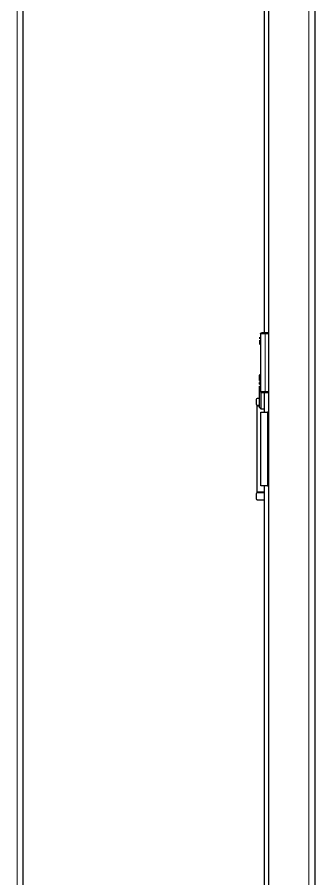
# Model space of a CAD drawing. Header units: millimetres. Extents: x -197 to 1349, y -1456 to 1043.
# Drawn here: x 387.8 to 517.3, y -115.1 to 259 of the extents above; entities that cross this region are included whole.
import ezdxf

# ---------------------------------------------------------------- set-up
doc = ezdxf.new("R2010")
doc.units = ezdxf.units.MM

msp = doc.modelspace()

# ---------------------------------------------------------------- linework, layer by layer
at = {"color": 7, "linetype": 'Continuous', "lineweight": 25}
for p, q in [((390.43, -1280.97), (390.43, 874.03)), ((497.27, -1280.97), (497.27, 874.03)), ((517.27, 871.43), (517.27, -125.98)), ((495.27, 730.53), (495.27, 122.03)), ((493.67, 121.53), (493.67, 96.53)), ((497.27, 122.03), (495.67, 122.03)), ((493.77, 104.03), (493.27, 103.53)), ((493.27, 101.27), (493.27, 103.53)), ((493.27, 99.72), (493.27, 100.43)), ((493.27, 96.53), (493.27, 98.75)), ((493.27, 89.53), (493.27, 96.53)), ((493.77, 96.53), (493.77, 89.03)), ((495.27, 96.03), (495.27, 87.53)), ((495.67, 96.03), (497.27, 96.03)), ((491.72, 93.03), (491.72, 91.03)), ((493.27, 93.53), (492.22, 93.53)), ((492.22, 90.53), (493.27, 90.53)), ((492.22, 90.53), (492.22, 90.23)), ((492.22, 52.83), (492.22, 90.23)), ((492.22, 90.23), (493.27, 90.23)), ((493.27, 89.53), (493.77, 89.03)), ((493.77, 89.03), (495.27, 89.03)), ((493.77, 87.53), (496.77, 87.53)), ((493.77, 55.53), (493.77, 87.53)), ((497.27, 87.53), (496.77, 87.53)), ((495.22, 52.83), (492.22, 52.83)), ((492.22, 52.83), (492.22, 52.53)), ((495.27, 52.53), (492.22, 52.53)), ((496.77, 55.53), (493.77, 55.53)), ((494.72, 52.83), (494.72, 52.53)), ((495.27, 52.83), (495.22, 52.83)), ((495.27, 55.53), (495.27, -124.47)), ((496.77, 55.53), (497.27, 55.53)), ((491.72, 52.03), (491.72, 50.03)), ((492.22, 49.53), (495.27, 49.53))]:
    msp.add_line(p, q, dxfattribs=at)
at = {"color": 8, "linetype": 'Continuous', "lineweight": 18}
for p, q in [((514.67, -1280.97), (514.67, 874.03)), ((387.83, -1278.37), (387.83, 871.43)), ((495.67, 96.53), (495.67, 121.53)), ((495.67, 121.53), (497.27, 121.53)), ((497.27, 96.53), (495.67, 96.53)), ((495.22, 87.53), (495.22, 89.03)), ((496.77, 55.53), (496.77, 87.53)), ((495.22, 52.83), (495.22, 55.53)), ((495.22, 52.53), (495.22, 52.83))]:
    msp.add_line(p, q, dxfattribs=at)
at = {"color": 7, "linetype": 'Continuous', "lineweight": 25}
for centre, start, end in [((492.22, 93.03), 90, 180), ((492.22, 91.03), 180, 270), ((492.22, 52.03), 90, 180), ((492.22, 50.03), 180, 270)]:
    msp.add_arc(centre, 0.5, start, end, dxfattribs=at)
for points, knots in [([(493.37, 119.53), (493.37, 119.59), (493.37, 119.67), (493.37, 119.76), (493.37, 119.85), (493.37, 119.98), (493.37, 120.01), (493.37, 120.03)], [0, 0, 0, 0, 0.1246927, 0.1871822, 0.2497734, 0.5000394, 1, 1, 1, 1]), ([(493.37, 119.32), (493.37, 119.32), (493.37, 119.32), (493.37, 119.33), (493.37, 119.35), (493.37, 119.37), (493.37, 119.41), (493.37, 119.45), (493.37, 119.5), (493.37, 119.52), (493.37, 119.53)], [0, 0, 0, 0, 0.128825, 0.180169, 0.243397, 0.36986, 0.499864, 0.749649, 0.843476, 1, 1, 1, 1]), ([(493.37, 117.81), (493.37, 117.89), (493.37, 118.05), (493.37, 118.26), (493.37, 118.44), (493.37, 118.61), (493.37, 118.71), (493.37, 118.73), (493.37, 118.73)], [0, 0, 0, 0, 0.125049, 0.249886, 0.370856, 0.49982, 0.749609, 1, 1, 1, 1]), ([(493.37, 116.97), (493.37, 116.97), (493.37, 116.99), (493.37, 117.07), (493.37, 117.17), (493.37, 117.3), (493.37, 117.51), (493.37, 117.69), (493.37, 117.81)], [0, 0, 0, 0, 0.25007, 0.379181, 0.500499, 0.62417, 0.750842, 1, 1, 1, 1]), ([(493.37, 101.09), (493.37, 101.08), (493.37, 101.07), (493.37, 100.98), (493.37, 100.88), (493.37, 100.75), (493.37, 100.54), (493.37, 100.36), (493.37, 100.24)], [0, 0, 0, 0, 0.25007, 0.379559, 0.500499, 0.624556, 0.750843, 1, 1, 1, 1]), ([(493.37, 100.24), (493.37, 100.2), (493.37, 100.12), (493.37, 99.97), (493.37, 99.79), (493.37, 99.61), (493.37, 99.44), (493.37, 99.34), (493.37, 99.33), (493.37, 99.32)], [0, 0, 0, 0, 0.062637, 0.125278, 0.250072, 0.374841, 0.499994, 0.749696, 1, 1, 1, 1]), ([(493.37, 98.73), (493.37, 98.73), (493.37, 98.73), (493.37, 98.72), (493.37, 98.7), (493.37, 98.68), (493.37, 98.62), (493.37, 98.57), (493.37, 98.52)], [0, 0, 0, 0, 0.13107, 0.182437, 0.243796, 0.371388, 0.500442, 1, 1, 1, 1]), ([(493.37, 98.52), (493.37, 98.5), (493.37, 98.44), (493.37, 98.36), (493.37, 98.3), (493.37, 98.21), (493.37, 98.08), (493.37, 98.05), (493.37, 98.03)], [0, 0, 0, 0, 0.062686, 0.125173, 0.187628, 0.250185, 0.500314, 1, 1, 1, 1])]:
    msp.add_open_spline(points, degree=3, knots=knots, dxfattribs=at)
for points in [[(493.67, 121.53), (493.68, 121.59), (493.69, 121.72), (493.81, 121.89), (493.98, 122), (494.11, 122.02), (494.17, 122.03)], [(495.67, 122.03), (495.48, 122.03), (495.08, 122.03), (494.59, 122.03), (494.24, 122.03), (494.19, 122.03), (494.17, 122.03)], [(494.17, 96.03), (494.11, 96.03), (493.98, 96.05), (493.81, 96.16), (493.69, 96.33), (493.68, 96.46), (493.67, 96.53)], [(494.17, 96.03), (494.19, 96.03), (494.24, 96.03), (494.59, 96.03), (495.08, 96.03), (495.48, 96.03), (495.67, 96.03)]]:
    msp.add_open_spline(points, degree=3, dxfattribs=at)
at = {"color": 8, "linetype": 'Continuous', "lineweight": 18}
for points in [[(495.67, 121.53), (495.41, 121.53), (494.89, 121.53), (494.23, 121.53), (493.76, 121.53), (493.7, 121.53), (493.67, 121.53)], [(495.67, 122.03), (495.67, 122.02), (495.67, 122), (495.67, 121.89), (495.67, 121.72), (495.67, 121.59), (495.67, 121.53)], [(493.67, 96.53), (493.7, 96.53), (493.76, 96.53), (494.23, 96.53), (494.89, 96.53), (495.41, 96.53), (495.67, 96.53)], [(495.67, 96.53), (495.67, 96.46), (495.67, 96.33), (495.67, 96.16), (495.67, 96.05), (495.67, 96.03), (495.67, 96.03)]]:
    msp.add_open_spline(points, degree=3, dxfattribs=at)

doc.saveas('drawing.dxf')
